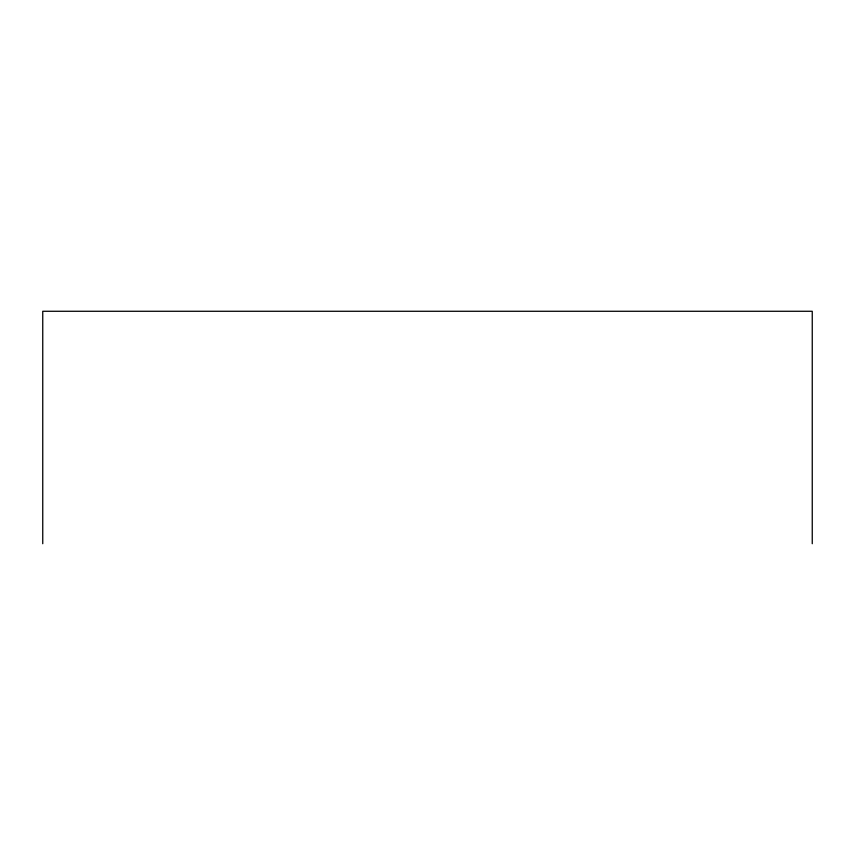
<?xml version="1.0" encoding="UTF-8"?>
<svg xmlns="http://www.w3.org/2000/svg" width="855" height="855" viewBox="0 0 855 855"><rect width="100%" height="100%" fill="white"/><g stroke="black" fill="none" stroke-linecap="round" stroke-linejoin="round"><path stroke-width="1.28" d="M812.25 543.727L812.25 311.273L42.75 311.273L42.75 543.727"/></g></svg>
